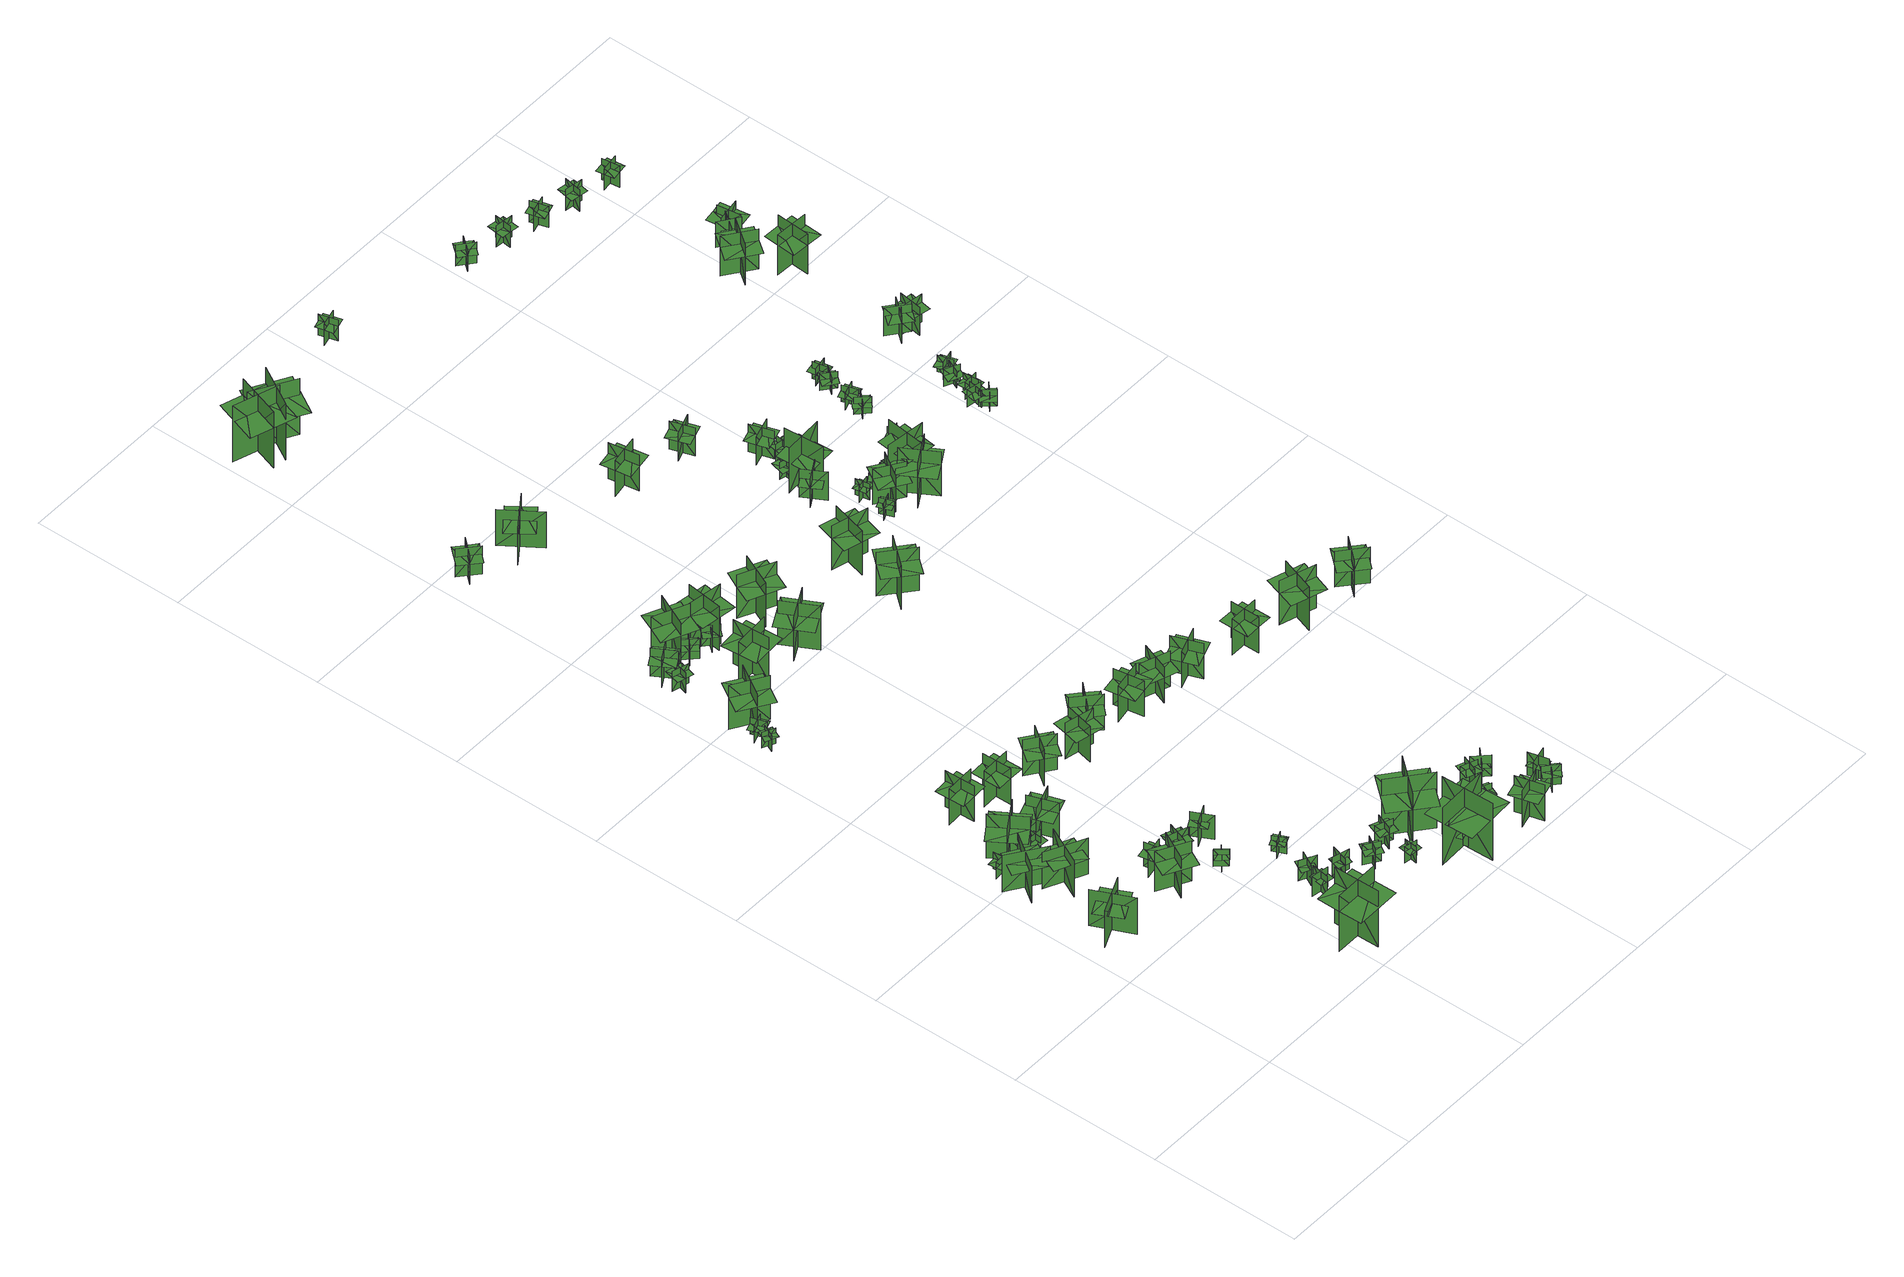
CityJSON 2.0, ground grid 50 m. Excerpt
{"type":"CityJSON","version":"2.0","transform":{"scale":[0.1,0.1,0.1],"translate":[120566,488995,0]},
"CityObjects":{
"tree1":{"type":"SolitaryVegetationObject","geometry":[{"type":"MultiSurface","lod":"1","boundaries":[[[0,1,2]],[[0,2,3]],[[4,5,6]],[[4,6,7]],[[8,9,10]],[[8,10,11]],[[8,11,12]],[[8,12,13]]]}]},
"tree2":{"type":"SolitaryVegetationObject","geometry":[{"type":"MultiSurface","lod":"1","boundaries":[[[14,15,16]],[[14,16,17]],[[18,19,20]],[[18,20,21]],[[22,23,24]],[[22,24,25]],[[22,25,26]],[[22,26,27]]]}]},
"tree3":{"type":"SolitaryVegetationObject","geometry":[{"type":"MultiSurface","lod":"1","boundaries":[[[28,29,30]],[[28,30,31]],[[32,33,34]],[[32,34,35]],[[36,37,38]],[[36,38,39]],[[36,39,40]],[[36,40,41]]]}]},
"tree4":{"type":"SolitaryVegetationObject","geometry":[{"type":"MultiSurface","lod":"1","boundaries":[[[42,43,44]],[[42,44,45]],[[46,47,48]],[[46,48,49]],[[50,51,52]],[[50,52,53]],[[50,53,54]],[[50,54,55]]]}]},
"tree5":{"type":"SolitaryVegetationObject","geometry":[{"type":"MultiSurface","lod":"1","boundaries":[[[56,57,58]],[[56,58,59]],[[60,61,62]],[[60,62,63]],[[64,65,66]],[[64,66,67]],[[64,67,68]],[[64,68,69]]]}]},
"tree6":{"type":"SolitaryVegetationObject","geometry":[{"type":"MultiSurface","lod":"1","boundaries":[[[70,71,72]],[[70,72,73]],[[74,75,76]],[[74,76,77]],[[78,79,80]],[[78,80,81]],[[78,81,82]],[[78,82,83]]]}]},
"tree7":{"type":"SolitaryVegetationObject","geometry":[{"type":"MultiSurface","lod":"1","boundaries":[[[84,85,86]],[[84,86,87]],[[88,89,90]],[[88,90,91]],[[92,93,94]],[[92,94,95]],[[92,95,96]],[[92,96,97]]]}]},
"tree8":{"type":"SolitaryVegetationObject","geometry":[{"type":"MultiSurface","lod":"1","boundaries":[[[98,99,100]],[[98,100,101]],[[102,103,104]],[[102,104,105]],[[106,107,108]],[[106,108,109]],[[106,109,110]],[[106,110,111]]]}]},
"tree9":{"type":"SolitaryVegetationObject","geometry":[{"type":"MultiSurface","lod":"1","boundaries":[[[112,113,114]],[[112,114,115]],[[116,117,118]],[[116,118,119]],[[120,121,122]],[[120,122,123]],[[120,123,124]],[[120,124,125]]]}]},
"tree10":{"type":"SolitaryVegetationObject","geometry":[{"type":"MultiSurface","lod":"1","boundaries":[[[126,127,128]],[[126,128,129]],[[130,131,132]],[[130,132,133]],[[134,135,136]],[[134,136,137]],[[134,137,138]],[[134,138,139]]]}]},
"tree11":{"type":"SolitaryVegetationObject","geometry":[{"type":"MultiSurface","lod":"1","boundaries":[[[140,141,142]],[[140,142,143]],[[144,145,146]],[[144,146,147]],[[148,149,150]],[[148,150,151]],[[148,151,152]],[[148,152,153]]]}]},
"tree12":{"type":"SolitaryVegetationObject","geometry":[{"type":"MultiSurface","lod":"1","boundaries":[[[154,155,156]],[[154,156,157]],[[158,159,160]],[[158,160,161]],[[162,163,164]],[[162,164,165]],[[162,165,166]],[[162,166,167]]]}]},
"tree13":{"type":"SolitaryVegetationObject","geometry":[{"type":"MultiSurface","lod":"1","boundaries":[[[168,169,170]],[[168,170,171]],[[172,173,174]],[[172,174,175]],[[176,177,178]],[[176,178,179]],[[176,179,180]],[[176,180,181]]]}]},
"tree14":{"type":"SolitaryVegetationObject","geometry":[{"type":"MultiSurface","lod":"1","boundaries":[[[182,183,184]],[[182,184,185]],[[186,187,188]],[[186,188,189]],[[190,191,192]],[[190,192,193]],[[190,193,194]],[[190,194,195]]]}]},
"tree15":{"type":"SolitaryVegetationObject","geometry":[{"type":"MultiSurface","lod":"1","boundaries":[[[196,197,198]],[[196,198,199]],[[200,201,202]],[[200,202,203]],[[204,205,206]],[[204,206,207]],[[204,207,208]],[[204,208,209]]]}]},
"tree16":{"type":"SolitaryVegetationObject","geometry":[{"type":"MultiSurface","lod":"1","boundaries":[[[210,211,212]],[[210,212,213]],[[214,215,216]],[[214,216,217]],[[218,219,220]],[[218,220,221]],[[218,221,222]],[[218,222,223]]]}]},
"tree17":{"type":"SolitaryVegetationObject","geometry":[{"type":"MultiSurface","lod":"1","boundaries":[[[224,225,226]],[[224,226,227]],[[228,229,230]],[[228,230,231]],[[232,233,234]],[[232,234,235]],[[232,235,236]],[[232,236,237]]]}]},
"tree18":{"type":"SolitaryVegetationObject","geometry":[{"type":"MultiSurface","lod":"1","boundaries":[[[238,239,240]],[[238,240,241]],[[242,243,244]],[[242,244,245]],[[246,247,248]],[[246,248,249]],[[246,249,250]],[[246,250,251]]]}]},
"tree19":{"type":"SolitaryVegetationObject","geometry":[{"type":"MultiSurface","lod":"1","boundaries":[[[252,253,254]],[[252,254,255]],[[256,257,258]],[[256,258,259]],[[260,261,262]],[[260,262,263]],[[260,263,264]],[[260,264,265]]]}]},
"tree20":{"type":"SolitaryVegetationObject","geometry":[{"type":"MultiSurface","lod":"1","boundaries":[[[266,267,268]],[[266,268,269]],[[270,271,272]],[[270,272,273]],[[274,275,276]],[[274,276,277]],[[274,277,278]],[[274,278,279]]]}]},
"tree21":{"type":"SolitaryVegetationObject","geometry":[{"type":"MultiSurface","lod":"1","boundaries":[[[280,281,282]],[[280,282,283]],[[284,285,286]],[[284,286,287]],[[288,289,290]],[[288,290,291]],[[288,291,292]],[[288,292,293]]]}]},
"tree22":{"type":"SolitaryVegetationObject","geometry":[{"type":"MultiSurface","lod":"1","boundaries":[[[294,295,296]],[[294,296,297]],[[298,299,300]],[[298,300,301]],[[302,303,304]],[[302,304,305]],[[302,305,306]],[[302,306,307]]]}]},
"tree23":{"type":"SolitaryVegetationObject","geometry":[{"type":"MultiSurface","lod":"1","boundaries":[[[308,309,310]],[[308,310,311]],[[312,313,314]],[[312,314,315]],[[316,317,318]],[[316,318,319]],[[316,319,320]],[[316,320,321]]]}]},
"tree24":{"type":"SolitaryVegetationObject","geometry":[{"type":"MultiSurface","lod":"1","boundaries":[[[322,323,324]],[[322,324,325]],[[326,327,328]],[[326,328,329]],[[330,331,332]],[[330,332,333]],[[330,333,334]],[[330,334,335]]]}]},
"tree25":{"type":"SolitaryVegetationObject","geometry":[{"type":"MultiSurface","lod":"1","boundaries":[[[336,337,338]],[[336,338,339]],[[340,341,342]],[[340,342,343]],[[344,345,346]],[[344,346,347]],[[344,347,348]],[[344,348,349]]]}]},
"tree26":{"type":"SolitaryVegetationObject","geometry":[{"type":"MultiSurface","lod":"1","boundaries":[[[350,351,352]],[[350,352,353]],[[354,355,356]],[[354,356,357]],[[358,359,360]],[[358,360,361]],[[358,361,362]],[[358,362,363]]]}]},
"tree27":{"type":"SolitaryVegetationObject","geometry":[{"type":"MultiSurface","lod":"1","boundaries":[[[364,365,366]],[[364,366,367]],[[368,369,370]],[[368,370,371]],[[372,373,374]],[[372,374,375]],[[372,375,376]],[[372,376,377]]]}]},
"tree28":{"type":"SolitaryVegetationObject","geometry":[{"type":"MultiSurface","lod":"1","boundaries":[[[378,379,380]],[[378,380,381]],[[382,383,384]],[[382,384,385]],[[386,387,388]],[[386,388,389]],[[386,389,390]],[[386,390,391]]]}]},
"tree29":{"type":"SolitaryVegetationObject","geometry":[{"type":"MultiSurface","lod":"1","boundaries":[[[392,393,394]],[[392,394,395]],[[396,397,398]],[[396,398,399]],[[400,401,402]],[[400,402,403]],[[400,403,404]],[[400,404,405]]]}]},
"tree30":{"type":"SolitaryVegetationObject","geometry":[{"type":"MultiSurface","lod":"1","boundaries":[[[406,407,408]],[[406,408,409]],[[410,411,412]],[[410,412,413]],[[414,415,416]],[[414,416,417]],[[414,417,418]],[[414,418,419]]]}]},
"tree31":{"type":"SolitaryVegetationObject","geometry":[{"type":"MultiSurface","lod":"1","boundaries":[[[420,421,422]],[[420,422,423]],[[424,425,426]],[[424,426,427]],[[428,429,430]],[[428,430,431]],[[428,431,432]],[[428,432,433]]]}]},
"tree32":{"type":"SolitaryVegetationObject","geometry":[{"type":"MultiSurface","lod":"1","boundaries":[[[434,435,436]],[[434,436,437]],[[438,439,440]],[[438,440,441]],[[442,443,444]],[[442,444,445]],[[442,445,446]],[[442,446,447]]]}]},
"tree33":{"type":"SolitaryVegetationObject","geometry":[{"type":"MultiSurface","lod":"1","boundaries":[[[448,449,450]],[[448,450,451]],[[452,453,454]],[[452,454,455]],[[456,457,458]],[[456,458,459]],[[456,459,460]],[[456,460,461]]]}]},
"tree34":{"type":"SolitaryVegetationObject","geometry":[{"type":"MultiSurface","lod":"1","boundaries":[[[462,463,464]],[[462,464,465]],[[466,467,468]],[[466,468,469]],[[470,471,472]],[[470,472,473]],[[470,473,474]],[[470,474,475]]]}]},
"tree35":{"type":"SolitaryVegetationObject","geometry":[{"type":"MultiSurface","lod":"1","boundaries":[[[476,477,478]],[[476,478,479]],[[480,481,482]],[[480,482,483]],[[484,485,486]],[[484,486,487]],[[484,487,488]],[[484,488,489]]]}]},
"tree36":{"type":"SolitaryVegetationObject","geometry":[{"type":"MultiSurface","lod":"1","boundaries":[[[490,491,492]],[[490,492,493]],[[494,495,496]],[[494,496,497]],[[498,499,500]],[[498,500,501]],[[498,501,502]],[[498,502,503]]]}]},
"tree37":{"type":"SolitaryVegetationObject","geometry":[{"type":"MultiSurface","lod":"1","boundaries":[[[504,505,506]],[[504,506,507]],[[508,509,510]],[[508,510,511]],[[512,513,514]],[[512,514,515]],[[512,515,516]],[[512,516,517]]]}]},
"tree38":{"type":"SolitaryVegetationObject","geometry":[{"type":"MultiSurface","lod":"1","boundaries":[[[518,519,520]],[[518,520,521]],[[522,523,524]],[[522,524,525]],[[526,527,528]],[[526,528,529]],[[526,529,530]],[[526,530,531]]]}]},
"tree39":{"type":"SolitaryVegetationObject","geometry":[{"type":"MultiSurface","lod":"1","boundaries":[[[532,533,534]],[[532,534,535]],[[536,537,538]],[[536,538,539]],[[540,541,542]],[[540,542,543]],[[540,544,545]],[[540,545,541]]]}]},
"tree40":{"type":"SolitaryVegetationObject","geometry":[{"type":"MultiSurface","lod":"1","boundaries":[[[546,547,548]],[[546,548,549]],[[550,551,552]],[[550,552,553]],[[554,555,556]],[[554,556,557]],[[554,557,558]],[[554,558,559]]]}]},
"tree41":{"type":"SolitaryVegetationObject","geometry":[{"type":"MultiSurface","lod":"1","boundaries":[[[560,561,562]],[[560,562,563]],[[564,565,566]],[[564,566,567]],[[568,569,570]],[[568,570,571]],[[568,571,572]],[[568,572,573]]]}]},
"tree42":{"type":"SolitaryVegetationObject","geometry":[{"type":"MultiSurface","lod":"1","boundaries":[[[574,575,576]],[[574,576,577]],[[578,579,580]],[[578,580,581]],[[582,583,584]],[[582,584,585]],[[582,586,587]],[[582,587,583]]]}]},
"tree43":{"type":"SolitaryVegetationObject","geometry":[{"type":"MultiSurface","lod":"1","boundaries":[[[588,589,590]],[[588,590,591]],[[592,593,594]],[[592,594,595]],[[596,597,598]],[[596,598,599]],[[596,599,600]],[[596,600,601]]]}]},
"tree44":{"type":"SolitaryVegetationObject","geometry":[{"type":"MultiSurface","lod":"1","boundaries":[[[602,603,604]],[[602,604,605]],[[606,607,608]],[[606,608,609]],[[610,611,612]],[[610,612,613]],[[610,613,614]],[[610,614,615]]]}]},
"tree45":{"type":"SolitaryVegetationObject","geometry":[{"type":"MultiSurface","lod":"1","boundaries":[[[616,617,618]],[[616,618,619]],[[620,621,622]],[[620,622,623]],[[624,625,626]],[[624,626,627]],[[624,627,628]],[[624,628,629]]]}]},
"tree46":{"type":"SolitaryVegetationObject","geometry":[{"type":"MultiSurface","lod":"1","boundaries":[[[630,631,632]],[[630,632,633]],[[634,635,636]],[[634,636,637]],[[638,639,640]],[[638,640,641]],[[638,641,642]],[[638,642,643]]]}]},
"tree47":{"type":"SolitaryVegetationObject","geometry":[{"type":"MultiSurface","lod":"1","boundaries":[[[644,645,646]],[[644,646,647]],[[648,649,650]],[[648,650,651]],[[652,653,654]],[[652,654,655]],[[652,655,656]],[[652,656,657]]]}]},
"tree48":{"type":"SolitaryVegetationObject","geometry":[{"type":"MultiSurface","lod":"1","boundaries":[[[658,659,660]],[[658,660,661]],[[662,663,664]],[[662,664,665]],[[666,667,668]],[[666,668,669]],[[666,669,670]],[[666,670,671]]]}]},
"tree49":{"type":"SolitaryVegetationObject","geometry":[{"type":"MultiSurface","lod":"1","boundaries":[[[672,673,674]],[[672,674,675]],[[676,677,678]],[[676,678,679]],[[680,681,682]],[[680,682,683]],[[680,683,684]],[[680,684,685]]]}]},
"tree50":{"type":"SolitaryVegetationObject","geometry":[{"type":"MultiSurface","lod":"1","boundaries":[[[686,687,688]],[[686,688,689]],[[690,691,692]],[[690,692,693]],[[694,695,696]],[[694,696,697]],[[694,697,698]],[[694,698,699]]]}]},
"tree51":{"type":"SolitaryVegetationObject","geometry":[{"type":"MultiSurface","lod":"1","boundaries":[[[700,701,702]],[[700,702,703]],[[704,705,706]],[[704,706,707]],[[708,709,710]],[[708,710,711]],[[708,711,712]],[[708,712,713]]]}]},
"tree52":{"type":"SolitaryVegetationObject","geometry":[{"type":"MultiSurface","lod":"1","boundaries":[[[714,715,716]],[[714,716,717]],[[718,719,720]],[[718,720,721]],[[722,723,724]],[[722,724,725]],[[722,725,726]],[[722,726,727]]]}]},
"tree53":{"type":"SolitaryVegetationObject","geometry":[{"type":"MultiSurface","lod":"1","boundaries":[[[728,729,730]],[[728,730,731]],[[732,733,734]],[[732,734,735]],[[736,737,738]],[[736,738,739]],[[736,739,740]],[[736,740,741]]]}]},
"tree54":{"type":"SolitaryVegetationObject","geometry":[{"type":"MultiSurface","lod":"1","boundaries":[[[742,743,744]],[[742,744,745]],[[746,747,748]],[[746,748,749]],[[750,751,752]],[[750,752,753]],[[750,753,754]],[[750,754,755]]]}]},
"tree55":{"type":"SolitaryVegetationObject","geometry":[{"type":"MultiSurface","lod":"1","boundaries":[[[756,757,758]],[[756,758,759]],[[760,761,762]],[[760,762,763]],[[764,765,766]],[[764,766,767]],[[764,767,768]],[[764,768,769]]]}]},
"tree56":{"type":"SolitaryVegetationObject","geometry":[{"type":"MultiSurface","lod":"1","boundaries":[[[770,771,772]],[[770,772,773]],[[774,775,776]],[[774,776,777]],[[778,779,780]],[[778,780,781]],[[778,781,782]],[[778,782,783]]]}]},
"tree57":{"type":"SolitaryVegetationObject","geometry":[{"type":"MultiSurface","lod":"1","boundaries":[[[784,785,786]],[[784,786,787]],[[788,789,790]],[[788,790,791]],[[792,793,794]],[[792,794,795]],[[792,795,796]],[[792,796,797]]]}]},
"tree58":{"type":"SolitaryVegetationObject","geometry":[{"type":"MultiSurface","lod":"1","boundaries":[[[798,799,800]],[[798,800,801]],[[802,803,804]],[[802,804,805]],[[806,807,808]],[[806,808,809]],[[806,809,810]],[[806,810,811]]]}]},
"tree59":{"type":"SolitaryVegetationObject","geometry":[{"type":"MultiSurface","lod":"1","boundaries":[[[812,813,814]],[[812,814,815]],[[816,817,818]],[[816,818,819]],[[820,821,822]],[[820,822,823]],[[820,823,824]],[[820,824,825]]]}]},
"tree60":{"type":"SolitaryVegetationObject","geometry":[{"type":"MultiSurface","lod":"1","boundaries":[[[826,827,828]],[[826,828,829]],[[830,831,832]],[[830,832,833]],[[834,835,836]],[[834,836,837]],[[834,837,838]],[[834,838,839]]]}]},
"tree61":{"type":"SolitaryVegetationObject","geometry":[{"type":"MultiSurface","lod":"1","boundaries":[[[840,841,842]],[[840,842,843]],[[844,845,846]],[[844,846,847]],[[848,849,850]],[[848,850,851]],[[848,851,852]],[[848,852,853]]]}]},
"tree62":{"type":"SolitaryVegetationObject","geometry":[{"type":"MultiSurface","lod":"1","boundaries":[[[854,855,856]],[[854,856,857]],[[858,859,860]],[[858,860,861]],[[862,863,864]],[[862,864,865]],[[862,865,866]],[[862,866,867]]]}]},
"tree63":{"type":"SolitaryVegetationObject","geometry":[{"type":"MultiSurface","lod":"1","boundaries":[[[868,869,870]],[[868,870,871]],[[872,873,874]],[[872,874,875]],[[876,877,878]],[[876,878,879]],[[876,879,880]],[[876,880,881]]]}]},
"tree64":{"type":"SolitaryVegetationObject","geometry":[{"type":"MultiSurface","lod":"1","boundaries":[[[882,883,884]],[[882,884,885]],[[886,887,888]],[[886,888,889]],[[890,891,892]],[[890,892,893]],[[890,893,894]],[[890,894,895]]]}]},
"tree65":{"type":"SolitaryVegetationObject","geometry":[{"type":"MultiSurface","lod":"1","boundaries":[[[896,897,898]],[[896,898,899]],[[900,901,902]],[[900,902,903]],[[904,905,906]],[[904,906,907]],[[904,907,908]],[[904,908,909]]]}]},
"tree66":{"type":"SolitaryVegetationObject","geometry":[{"type":"MultiSurface","lod":"1","boundaries":[[[910,911,912]],[[910,912,913]],[[914,915,916]],[[914,916,917]],[[918,919,920]],[[918,920,921]],[[918,922,923]],[[918,923,919]]]}]},
"tree67":{"type":"SolitaryVegetationObject","geometry":[{"type":"MultiSurface","lod":"1","boundaries":[[[924,925,926]],[[924,926,927]],[[928,929,930]],[[928,930,931]],[[932,933,934]],[[932,934,935]],[[932,935,936]],[[932,936,937]]]}]},
"tree68":{"type":"SolitaryVegetationObject","geometry":[{"type":"MultiSurface","lod":"1","boundaries":[[[938,939,940]],[[938,940,941]],[[942,943,944]],[[942,944,945]],[[946,947,948]],[[946,948,949]],[[946,949,950]],[[946,950,951]]]}]},
"tree69":{"type":"SolitaryVegetationObject","geometry":[{"type":"MultiSurface","lod":"1","boundaries":[[[952,953,954]],[[952,954,955]],[[956,957,958]],[[956,958,959]],[[960,961,962]],[[960,962,963]],[[960,963,964]],[[960,964,965]]]}]},
"tree70":{"type":"SolitaryVegetationObject","geometry":[{"type":"MultiSurface","lod":"1","boundaries":[[[966,967,968]],[[966,968,969]],[[970,971,972]],[[970,972,973]],[[974,975,976]],[[974,976,977]],[[974,977,978]],[[974,978,979]]]}]},
"tree71":{"type":"SolitaryVegetationObject","geometry":[{"type":"MultiSurface","lod":"1","boundaries":[[[980,981,982]],[[980,982,983]],[[984,985,986]],[[984,986,987]],[[988,989,990]],[[988,990,991]],[[988,991,992]],[[988,992,993]]]}]},
"tree72":{"type":"SolitaryVegetationObject","geometry":[{"type":"MultiSurface","lod":"1","boundaries":[[[994,995,996]],[[994,996,997]],[[998,999,1000]],[[998,1000,1001]],[[1002,1003,1004]],[[1002,1004,1005]],[[1002,1005,1006]],[[1002,1006,1007]]]}]},
"tree73":{"type":"SolitaryVegetationObject","geometry":[{"type":"MultiSurface","lod":"1","boundaries":[[[1008,1009,1010]],[[1008,1010,1011]],[[1012,1013,1014]],[[1012,1014,1015]],[[1016,1017,1018]],[[1016,1018,1019]],[[1016,1019,1020]],[[1016,1020,1021]]]}]},
"tree74":{"type":"SolitaryVegetationObject","geometry":[{"type":"MultiSurface","lod":"1","boundaries":[[[1022,1023,1024]],[[1022,1024,1025]],[[1026,1027,1028]],[[1026,1028,1029]],[[1030,1031,1032]],[[1030,1032,1033]],[[1030,1033,1034]],[[1030,1034,1035]]]}]},
"tree75":{"type":"SolitaryVegetationObject","geometry":[{"type":"MultiSurface","lod":"1","boundaries":[[[1036,1037,1038]],[[1036,1038,1039]],[[1040,1041,1042]],[[1040,1042,1043]],[[1044,1045,1046]],[[1044,1046,1047]],[[1044,1048,1049]],[[1044,1049,1045]]]}]},
"tree76":{"type":"SolitaryVegetationObject","geometry":[{"type":"MultiSurface","lod":"1","boundaries":[[[1050,1051,1052]],[[1050,1052,1053]],[[1054,1055,1056]],[[1054,1056,1057]],[[1058,1059,1060]],[[1058,1060,1061]],[[1058,1061,1062]],[[1058,1062,1063]]]}]},
"tree77":{"type":"SolitaryVegetationObject","geometry":[{"type":"MultiSurface","lod":"1","boundaries":[[[1064,1065,1066]],[[1064,1066,1067]],[[1068,1069,1070]],[[1068,1070,1071]],[[1072,1073,1074]],[[1072,1074,1075]],[[1072,1075,1076]],[[1072,1076,1077]]]}]},
"tree78":{"type":"SolitaryVegetationObject","geometry":[{"type":"MultiSurface","lod":"1","boundaries":[[[1078,1079,1080]],[[1078,1080,1081]],[[1082,1083,1084]],[[1082,1084,1085]],[[1086,1087,1088]],[[1086,1088,1089]],[[1086,1089,1090]],[[1086,1090,1091]]]}]},
"tree79":{"type":"SolitaryVegetationObject","geometry":[{"type":"MultiSurface","lod":"1","boundaries":[[[1092,1093,1094]],[[1092,1094,1095]],[[1096,1097,1098]],[[1096,1098,1099]],[[1100,1101,1102]],[[1100,1102,1103]],[[1100,1103,1104]],[[1100,1104,1105]]]}]},
"tree80":{"type":"SolitaryVegetationObject","geometry":[{"type":"MultiSurface","lod":"1","boundaries":[[[1106,1107,1108]],[[1106,1108,1109]],[[1110,1111,1112]],[[1110,1112,1113]],[[1114,1115,1116]],[[1114,1116,1117]],[[1114,1117,1118]],[[1114,1118,1119]]]}]},
"tree81":{"type":"SolitaryVegetationObject","geometry":[{"type":"MultiSurface","lod":"1","boundaries":[[[1120,1121,1122]],[[1120,1122,1123]],[[1124,1125,1126]],[[1124,1126,1127]],[[1128,1129,1130]],[[1128,1130,1131]],[[1128,1131,1132]],[[1128,1132,1133]]]}]},
"tree82":{"type":"SolitaryVegetationObject","geometry":[{"type":"MultiSurface","lod":"1","boundaries":[[[1134,1135,1136]],[[1134,1136,1137]],[[1138,1139,1140]],[[1138,1140,1141]],[[1142,1143,1144]],[[1142,1144,1145]],[[1142,1145,1146]],[[1142,1146,1147]]]}]},
"tree83":{"type":"SolitaryVegetationObject","geometry":[{"type":"MultiSurface","lod":"1","boundaries":[[[1148,1149,1150]],[[1148,1150,1151]],[[1152,1153,1154]],[[1152,1154,1155]],[[1156,1157,1158]],[[1156,1158,1159]],[[1156,1159,1160]],[[1156,1160,1161]]]}]},
"tree84":{"type":"SolitaryVegetationObject","geometry":[{"type":"MultiSurface","lod":"1","boundaries":[[[1162,1163,1164]],[[1162,1164,1165]],[[1166,1167,1168]],[[1166,1168,1169]],[[1170,1171,1172]],[[1170,1172,1173]],[[1170,1173,1174]],[[1170,1174,1175]]]}]},
"tree85":{"type":"SolitaryVegetationObject","geometry":[{"type":"MultiSurface","lod":"1","boundaries":[[[1176,1177,1178]],[[1176,1178,1179]],[[1180,1181,1182]],[[1180,1182,1183]],[[1184,1185,1186]],[[1184,1186,1187]],[[1184,1187,1188]],[[1184,1188,1189]]]}]},
"tree86":{"type":"SolitaryVegetationObject","geometry":[{"type":"MultiSurface","lod":"1","boundaries":[[[1190,1191,1192]],[[1190,1192,1193]],[[1194,1195,1196]],[[1194,1196,1197]],[[1198,1199,1200]],[[1198,1200,1201]],[[1198,1201,1202]],[[1198,1202,1203]]]}]},
"tree87":{"type":"SolitaryVegetationObject","geometry":[{"type":"MultiSurface","lod":"1","boundaries":[[[1204,1205,1206]],[[1204,1206,1207]],[[1208,1209,1210]],[[1208,1210,1211]],[[1212,1213,1214]],[[1212,1214,1215]],[[1212,1215,1216]],[[1212,1216,1217]]]}]},
"tree88":{"type":"SolitaryVegetationObject","geometry":[{"type":"MultiSurface","lod":"1","boundaries":[[[1218,1219,1220]],[[1218,1220,1221]],[[1222,1223,1224]],[[1222,1224,1225]],[[1226,1227,1228]],[[1226,1228,1229]],[[1226,1229,1230]],[[1226,1230,1231]]]}]},
"tree89":{"type":"SolitaryVegetationObject","geometry":[{"type":"MultiSurface","lod":"1","boundaries":[[[1232,1233,1234]],[[1232,1234,1235]],[[1236,1237,1238]],[[1236,1238,1239]],[[1240,1241,1242]],[[1240,1242,1243]],[[1240,1243,1244]],[[1240,1244,1245]]]}]},
"tree90":{"type":"SolitaryVegetationObject","geometry":[{"type":"MultiSurface","lod":"1","boundaries":[[[1246,1247,1248]],[[1246,1248,1249]],[[1250,1251,1252]],[[1250,1252,1253]],[[1254,1255,1256]],[[1254,1256,1257]],[[1254,1257,1258]],[[1254,1258,1259]]]}]},
"tree91":{"type":"SolitaryVegetationObject","geometry":[{"type":"MultiSurface","lod":"1","boundaries":[[[1260,1261,1262]],[[1260,1262,1263]],[[1264,1265,1266]],[[1264,1266,1267]],[[1268,1269,1270]],[[1268,1270,1271]],[[1268,1271,1272]],[[1268,1272,1273]]]}]},
"tree92":{"type":"SolitaryVegetationObject","geometry":[{"type":"MultiSurface","lod":"1","boundaries":[[[1274,1275,1276]],[[1274,1276,1277]],[[1278,1279,1280]],[[1278,1280,1281]],[[1282,1283,1284]],[[1282,1284,1285]],[[1282,1285,1286]],[[1282,1286,1287]]]}]},
"tree93":{"type":"SolitaryVegetationObject","geometry":[{"type":"MultiSurface","lod":"1","boundaries":[[[1288,1289,1290]],[[1288,1290,1291]],[[1292,1293,1294]],[[1292,1294,1295]],[[1296,1297,1298]],[[1296,1298,1299]],[[1296,1299,1300]],[[1296,1300,1301]]]}]},
"tree94":{"type":"SolitaryVegetationObject","geometry":[{"type":"MultiSurface","lod":"1","boundaries":[[[1302,1303,1304]],[[1302,1304,1305]],[[1306,1307,1308]],[[1306,1308,1309]],[[1310,1311,1312]],[[1310,1312,1313]],[[1310,1313,1314]],[[1310,1314,1315]]]}]},
"tree95":{"type":"SolitaryVegetationObject","geometry":[{"type":"MultiSurface","lod":"1","boundaries":[[[1316,1317,1318]],[[1316,1318,1319]],[[1320,1321,1322]],[[1320,1322,1323]],[[1324,1325,1326]],[[1324,1326,1327]],[[1324,1327,1328]],[[1324,1328,1329]]]}]},
"tree96":{"type":"SolitaryVegetationObject","geometry":[{"type":"MultiSurface","lod":"1","boundaries":[[[1330,1331,1332]],[[1330,1332,1333]],[[1334,1335,1336]],[[1334,1336,1337]],[[1338,1339,1340]],[[1338,1340,1341]],[[1338,1341,1342]],[[1338,1342,1343]]]}]},
"tree97":{"type":"SolitaryVegetationObject","geometry":[{"type":"MultiSurface","lod":"1","boundaries":[[[1344,1345,1346]],[[1344,1346,1347]],[[1348,1349,1350]],[[1348,1350,1351]],[[1352,1353,1354]],[[1352,1354,1355]],[[1352,1355,1356]],[[1352,1356,1357]]]}]},
"tree98":{"type":"SolitaryVegetationObject","geometry":[{"type":"MultiSurface","lod":"1","boundaries":[[[1358,1359,1360]],[[1358,1360,1361]],[[1362,1363,1364]],[[1362,1364,1365]],[[1366,1367,1368]],[[1366,1368,1369]],[[1366,1369,1370]],[[1366,1370,1371]]]}]}
},
"vertices":[
[189,697,12],[62,639,12],[62,639,152],[189,697,152],[101,729,12],[101,729,152],[159,602,152],[159,602,12],[178,692,115],[157,734,115],[59,684,115],[81,642,115],[102,601,115],[199,651,115],
[51,998,14],[166,920,14],[166,920,154],[51,998,154],[69,906,14],[69,906,154],[147,1021,154],[147,1021,14],[60,991,117],[36,951,117],[129,894,117],[153,933,117],[178,973,117],[85,1031,117],
[111,1023,16],[106,1074,16],[106,1074,80],[111,1023,80],[130,1047,16],[130,1047,80],[80,1042,80],[80,1042,16],[130,1047,58],[127,1074,58],[77,1069,58],[80,1042,58],[83,1015,58],[133,1020,58],
[132,920,13],[258,859,13],[258,859,153],[132,920,153],[163,831,13],[163,831,153],[224,957,153],[224,957,13],[142,914,116],[124,872,116],[225,828,116],[243,871,116],[261,914,116],[161,957,116],
[123,1038,6],[225,1105,6],[225,1105,175],[123,1038,175],[203,1022,6],[135,1123,6],[135,1123,175],[203,1022,175],[203,1022,127],[253,1055,127],[186,1157,127],[135,1123,127],[85,1089,127],[152,988,127],
[234,1009,16],[238,1059,16],[238,1059,81],[234,1009,81],[257,1029,16],[257,1029,81],[207,1033,81],[207,1033,16],[257,1029,58],[260,1056,58],[209,1061,58],[207,1033,58],[205,1006,58],[255,1002,58],
[342,594,21],[394,692,21],[394,692,175],[342,594,175],[412,615,21],[315,667,21],[315,667,175],[412,615,175],[412,615,132],[438,664,132],[340,716,132],[315,667,132],[289,618,132],[387,566,132],
[545,55,10],[543,210,10],[543,210,226],[545,55,226],[617,128,10],[462,127,10],[462,127,226],[617,128,226],[617,128,166],[616,206,166],[462,204,166],[462,127,166],[463,49,166],[618,51,166],
[219,1236,14],[215,1336,14],[215,1336,152],[219,1236,152],[265,1285,14],[165,1280,14],[165,1280,152],[265,1285,152],[265,1285,114],[263,1334,114],[163,1330,114],[165,1280,114],[167,1231,114],[267,1235,114],
[415,733,16],[350,720,16],[350,720,109],[415,733,109],[378,758,16],[391,693,16],[391,693,109],[378,758,109],[378,758,83],[346,752,83],[359,687,83],[391,693,83],[424,699,83],[411,764,83],
[281,1102,14],[315,1009,14],[315,1009,153],[281,1102,153],[253,1042,14],[346,1077,14],[346,1077,153],[253,1042,153],[253,1042,114],[270,995,114],[363,1030,114],[346,1077,114],[329,1124,114],[235,1089,114],
[99,1887,14],[80,1847,14],[80,1847,75],[99,1887,75],[72,1877,14],[111,1858,14],[111,1858,75],[72,1877,75],[72,1877,58],[62,1857,58],[102,1838,58],[111,1858,58],[121,1878,58],[81,1897,58],
[124,1924,13],[76,1907,13],[76,1907,77],[124,1924,77],[96,1937,13],[96,1937,77],[113,1890,77],[113,1890,13],[96,1937,55],[70,1928,55],[87,1880,55],[113,1890,55],[138,1899,55],[121,1946,55],
[439,722,17],[502,701,17],[502,701,109],[439,722,109],[458,682,17],[479,745,17],[479,745,109],[458,682,109],[458,682,83],[490,671,83],[511,734,83],[479,745,83],[448,755,83],[427,693,83],
[526,573,19],[497,607,19],[497,607,81],[526,573,81],[528,603,19],[494,574,19],[494,574,81],[528,603,81],[528,603,64],[514,620,64],[480,591,64],[494,574,64],[509,557,64],[543,586,64],
[604,287,19],[613,344,19],[613,344,96],[604,287,96],[634,309,19],[634,309,96],[577,318,96],[577,318,19],[634,309,72],[638,333,72],[592,340,72],[588,316,72],[585,292,72],[630,285,72],
[381,1253,15],[281,1251,15],[281,1251,153],[381,1253,153],[333,1299,15],[335,1200,15],[335,1200,153],[333,1299,153],[333,1299,115],[284,1298,115],[285,1199,115],[335,1200,115],[385,1200,115],[383,1300,115],
[99,1915,11],[163,2018,11],[163,2018,180],[99,1915,180],[178,1933,11],[75,1997,11],[75,1997,180],[178,1933,180],[178,1933,133],[210,1984,133],[107,2049,133],[75,1997,133],[43,1945,133],[146,1881,133],
[636,399,20],[609,347,20],[609,347,98],[636,399,98],[600,387,20],[600,387,97],[652,361,98],[652,361,20],[600,387,73],[589,365,73],[631,344,73],[642,366,73],[653,388,73],[611,409,73],
[593,720,19],[531,689,19],[531,689,112],[593,720,112],[550,734,19],[550,734,112],[582,672,112],[582,672,19],[550,734,82],[524,721,82],[550,671,82],[576,684,82],[602,698,82],[576,747,82],
[94,2214,10],[147,2200,10],[147,2200,87],[94,2214,87],[112,2182,10],[126,2236,10],[126,2236,87],[112,2182,87],[112,2182,65],[139,2175,65],[153,2229,65],[126,2236,65],[99,2243,65],[86,2189,65],
[670,323,21],[726,307,21],[726,307,98],[670,323,98],[688,290,21],[688,290,98],[705,346,98],[705,346,21],[688,290,74],[711,284,74],[725,328,74],[701,335,74],[678,342,74],[665,297,74],
[149,2284,14],[83,2244,14],[83,2244,122],[149,2284,122],[99,2297,14],[139,2230,14],[139,2230,122],[99,2297,122],[99,2297,92],[66,2277,92],[105,2210,92],[139,2230,92],[172,2250,92],[133,2316,92],
[672,510,20],[632,491,20],[632,491,81],[672,510,81],[645,520,20],[664,480,20],[664,480,81],[645,520,81],[645,520,64],[625,511,64],[644,471,64],[664,480,64],[684,490,64],[665,530,64],
[511,1257,14],[452,1176,14],[452,1176,153],[511,1257,153],[445,1247,14],[525,1188,14],[525,1188,153],[445,1247,153],[445,1247,114],[416,1207,114],[496,1148,114],[525,1188,114],[555,1228,114],[475,1287,114],
[770,251,22],[800,297,22],[800,297,99],[770,251,99],[806,258,22],[760,289,22],[760,289,99],[806,258,99],[806,258,78],[821,282,78],[775,312,78],[760,289,78],[745,265,78],[791,235,78],
[183,2257,12],[234,2368,12],[234,2368,181],[183,2257,181],[259,2285,12],[149,2335,12],[149,2335,181],[259,2285,181],[259,2285,134],[285,2340,134],[174,2391,134],[149,2335,134],[123,2280,134],[234,2230,134],
[205,2279,8],[244,2240,8],[244,2240,85],[205,2279,85],[204,2243,8],[244,2281,8],[244,2281,85],[204,2243,85],[204,2243,63],[224,2223,63],[263,2261,63],[244,2281,63],[225,2301,63],[185,2262,63],
[290,2029,15],[282,2151,15],[282,2151,185],[290,2029,185],[344,2090,15],[222,2081,15],[222,2081,185],[344,2090,185],[344,2090,137],[340,2151,137],[218,2142,137],[222,2081,137],[227,2021,137],[348,2029,137],
[859,177,25],[865,221,25],[865,221,86],[859,177,86],[882,194,25],[839,201,25],[839,201,86],[882,194,86],[882,194,69],[886,216,69],[842,223,69],[839,201,69],[835,179,69],[879,173,69],
[856,270,23],[876,325,23],[876,325,105],[856,270,105],[892,286,23],[836,306,23],[836,306,105],[892,286,105],[892,286,82],[902,314,82],[846,334,82],[836,306,82],[826,279,82],[882,258,82],
[61,2966,14],[119,2916,14],[119,2916,122],[61,2966,122],[64,2915,14],[115,2973,14],[115,2973,122],[64,2915,122],[64,2915,92],[93,2889,92],[144,2948,92],[115,2973,92],[85,2999,92],[35,2940,92],
[316,2267,13],[281,2225,13],[281,2225,90],[316,2267,90],[280,2264,13],[322,2228,13],[322,2228,90],[280,2264,90],[280,2264,68],[262,2243,68],[304,2207,68],[322,2228,68],[340,2249,68],[297,2285,68],
[628,1234,14],[606,1137,14],[606,1137,152],[628,1234,152],[572,1199,14],[669,1177,14],[669,1177,152],[572,1199,152],[572,1199,113],[561,1150,113],[658,1129,114],[669,1177,114],[680,1226,114],[583,1248,113],
[317,2336,11],[300,2216,11],[300,2216,181],[317,2336,181],[252,2288,11],[372,2271,11],[372,2271,181],[252,2288,181],[252,2288,133],[243,2228,133],[364,2210,133],[372,2271,133],[381,2331,133],[261,2348,133],
[889,324,18],[1008,225,18],[1008,225,234],[889,324,234],[898,221,18],[997,340,18],[997,340,234],[898,221,234],[898,221,173],[957,171,173],[1057,290,173],[997,340,173],[937,389,173],[838,270,173],
[904,119,19],[1080,125,19],[1080,125,239],[904,119,239],[1006,23,19],[1000,199,19],[1000,199,239],[1006,23,239],[915,107,168],[919,25,168],[1095,34,168],[1091,116,168],[1087,197,168],[911,188,168],
[1028,146,24],[964,126,24],[964,126,107],[1028,146,107],[981,171,24],[1001,107,24],[1001,107,107],[981,171,107],[1023,149,80],[1013,179,80],[950,157,80],[959,128,80],[969,99,80],[1033,120,80],
[1018,159,24],[1001,115,24],[1001,115,103],[1018,159,103],[985,145,24],[1029,127,24],[1029,127,103],[985,145,103],[985,145,77],[1029,127,77],[1038,152,77],[994,169,77],[975,120,77],[1020,103,77],
[654,1253,18],[727,1185,18],[727,1185,157],[654,1253,157],[656,1186,18],[724,1260,18],[724,1260,157],[656,1186,157],[656,1186,118],[693,1153,118],[760,1226,118],[724,1260,118],[687,1293,118],[620,1220,118],
[419,2103,16],[477,1996,16],[477,1996,185],[419,2103,185],[395,2026,16],[502,2084,16],[502,2084,185],[395,2026,185],[395,2026,137],[424,1972,137],[531,2030,137],[502,2084,137],[473,2137,137],[366,2079,137],
[960,355,21],[1008,357,21],[1008,357,99],[960,355,99],[987,330,21],[985,378,21],[985,378,99],[987,330,99],[987,330,74],[985,378,74],[960,377,74],[961,330,74],[1013,331,74],[1011,378,74],
[324,2944,12],[210,2864,12],[210,2864,152],[324,2944,152],[231,2960,12],[231,2960,152],[312,2845,152],[312,2845,12],[314,2937,115],[286,2974,115],[199,2908,115],[227,2871,115],[256,2834,115],[342,2900,115],
[508,2287,9],[457,2177,9],[457,2177,178],[508,2287,178],[432,2260,9],[542,2208,9],[542,2208,178],[432,2260,178],[432,2260,131],[406,2204,131],[517,2153,131],[542,2208,131],[568,2264,131],[458,2315,131],
[877,1195,15],[779,1178,15],[779,1178,153],[877,1195,153],[823,1233,15],[841,1135,15],[841,1135,153],[823,1233,153],[823,1233,115],[774,1225,115],[791,1127,115],[841,1135,115],[890,1144,115],[872,1242,115],
[168,3681,20],[21,3729,20],[21,3729,236],[168,3681,236],[122,3774,20],[74,3626,20],[74,3626,236],[122,3774,236],[122,3774,175],[48,3797,175],[0,3650,175],[74,3626,175],[148,3602,175],[195,3750,175],
[1180,168,21],[1129,190,21],[1129,190,98],[1180,168,98],[1166,203,21],[1145,152,21],[1145,152,98],[1166,203,98],[1166,203,77],[1141,213,77],[1120,162,77],[1145,152,77],[1171,141,77],[1192,192,77],
[1165,47,14],[1254,71,14],[1254,71,153],[1165,47,153],[1223,14,14],[1199,103,14],[1199,103,153],[1223,14,153],[1223,14,117],[1266,26,117],[1242,115,117],[1199,103,117],[1156,91,117],[1180,2,117],
[223,3655,20],[89,3733,20],[89,3733,236],[223,3655,236],[197,3755,20],[120,3621,20],[120,3621,236],[197,3755,236],[197,3755,175],[130,3794,175],[53,3660,175],[120,3621,175],[187,3582,175],[264,3716,175],
[919,1128,14],[952,1222,14],[952,1222,152],[919,1128,152],[979,1156,14],[885,1189,14],[885,1189,152],[979,1156,152],[979,1156,113],[995,1203,113],[901,1236,113],[885,1189,113],[869,1142,113],[963,1109,113],
[1274,63,10],[1243,108,10],[1243,108,93],[1274,63,93],[1281,103,10],[1236,71,10],[1236,71,93],[1281,103,93],[1281,103,71],[1266,124,71],[1221,93,71],[1236,71,71],[1251,50,71],[1296,81,71],
[1233,263,15],[1181,283,15],[1181,283,91],[1233,263,91],[1218,297,15],[1198,245,15],[1198,245,91],[1218,297,91],[1218,297,70],[1192,307,70],[1173,255,70],[1198,245,70],[1224,236,70],[1244,287,70],
[1268,240,14],[1225,284,14],[1225,284,96],[1268,240,96],[1268,283,14],[1224,240,14],[1224,240,96],[1268,283,96],[1263,278,65],[1245,297,65],[1214,266,65],[1232,248,65],[1250,230,65],[1281,260,65],
[1356,107,20],[1319,66,20],[1319,66,97],[1356,107,97],[1319,105,20],[1360,68,20],[1360,68,97],[1319,105,97],[1319,105,75],[1300,85,75],[1341,48,75],[1360,68,75],[1379,89,75],[1338,126,75],
[1351,103,15],[1334,167,15],[1334,167,102],[1351,103,102],[1374,143,15],[1311,127,15],[1311,127,102],[1374,143,102],[1367,142,69],[1360,168,69],[1315,157,69],[1322,130,69],[1329,104,69],[1374,115,69],
[826,2024,10],[747,1930,10],[747,1930,179],[826,2024,179],[745,2017,10],[838,1939,10],[838,1939,179],[745,2017,179],[745,2017,132],[706,1970,132],[799,1892,132],[838,1939,132],[877,1985,132],[784,2064,132],
[1062,1104,13],[1027,1197,13],[1027,1197,151],[1062,1104,151],[1090,1164,13],[997,1129,13],[997,1129,151],[1090,1164,151],[1090,1164,112],[1072,1211,112],[979,1176,112],[997,1129,112],[1014,1083,112],[1107,1118,112],
[815,2217,13],[784,2099,13],[784,2099,183],[815,2217,183],[745,2177,13],[863,2145,13],[863,2145,183],[745,2177,183],[745,2177,135],[729,2118,135],[847,2086,135],[863,2145,135],[878,2204,135],[761,2235,135],
[649,2788,14],[633,2886,14],[633,2886,153],[649,2788,153],[688,2842,14],[590,2826,14],[590,2826,153],[688,2842,153],[688,2842,114],[680,2891,114],[582,2875,114],[590,2826,114],[598,2777,114],[696,2792,114],
[1285,1103,13],[1186,1103,13],[1186,1103,152],[1285,1103,152],[1238,1150,13],[1239,1051,13],[1239,1051,152],[1238,1150,152],[1238,1150,113],[1189,1150,113],[1189,1051,113],[1239,1051,113],[1289,1051,113],[1288,1151,113],
[906,2425,21],[947,2355,21],[947,2355,130],[906,2425,130],[893,2375,21],[893,2375,130],[963,2416,130],[963,2416,21],[893,2375,96],[910,2346,96],[966,2379,96],[949,2408,96],[932,2437,96],[876,2404,96],
[1004,2220,10],[1021,2179,10],[1021,2179,72],[1004,2220,72],[992,2193,10],[1033,2210,10],[1033,2210,72],[992,2193,72],[992,2193,54],[1001,2172,54],[1042,2189,54],[1033,2210,54],[1025,2230,54],[984,2213,54],
[811,2780,14],[884,2806,14],[884,2806,122],[811,2780,122],[857,2757,14],[832,2830,14],[832,2830,122],[857,2757,122],[857,2757,92],[894,2770,92],[868,2843,92],[832,2830,92],[795,2818,92],[821,2745,92],
[929,2514,18],[978,2501,18],[978,2501,83],[929,2514,83],[945,2487,18],[945,2487,83],[957,2536,83],[957,2536,18],[945,2487,60],[971,2480,60],[984,2529,60],[957,2536,60],[931,2543,60],[918,2494,60],
[1024,2269,18],[1015,2313,18],[1015,2313,80],[1024,2269,80],[1041,2294,18],[997,2285,18],[997,2285,80],[1041,2294,80],[1041,2294,62],[1036,2315,62],[993,2306,62],[997,2285,62],[1002,2263,62],[1045,2272,62],
[962,2525,13],[971,2393,13],[971,2393,185],[962,2525,185],[908,2462,13],[908,2462,185],[1040,2471,185],[1040,2471,13],[967,2517,119],[975,2402,119],[1029,2405,119],[1021,2521,119],[912,2513,119],[920,2398,119],
[574,3805,25],[558,3862,25],[558,3862,107],[574,3805,107],[594,3839,25],[537,3824,25],[537,3824,107],[594,3839,107],[594,3839,84],[586,3868,84],[529,3852,84],[537,3824,84],[544,3795,84],[601,3811,84],
[1037,2187,12],[1092,2271,12],[1092,2271,150],[1037,2187,150],[1102,2201,12],[1019,2255,12],[1019,2255,150],[1102,2201,150],[1102,2201,112],[1129,2243,112],[1046,2297,112],[1019,2255,112],[992,2213,112],[1075,2159,112],
[1435,1116,13],[1397,1000,13],[1397,1000,182],[1435,1116,182],[1362,1079,13],[1478,1042,13],[1478,1042,182],[1362,1079,182],[1362,1079,135],[1344,1021,135],[1459,984,135],[1478,1042,135],[1497,1100,135],[1381,1137,135],
[982,2577,19],[959,2651,19],[959,2651,126],[982,2577,126],[1006,2623,19],[932,2600,19],[932,2600,126],[1006,2623,126],[1006,2623,96],[995,2660,96],[921,2637,96],[932,2600,96],[944,2563,96],[1018,2586,96],
[1058,2299,16],[1088,2253,16],[1088,2253,93],[1058,2299,93],[1050,2263,16],[1096,2293,16],[1096,2293,93],[1050,2263,93],[1050,2263,71],[1066,2240,71],[1112,2270,71],[1096,2293,71],[1081,2316,71],[1035,2286,71],
[996,2581,19],[989,2527,19],[989,2527,96],[996,2581,96],[967,2559,19],[1022,2552,19],[1022,2552,96],[967,2559,96],[967,2559,74],[963,2532,74],[1018,2524,74],[1022,2552,74],[1025,2579,74],[971,2587,74],
[1089,2151,11],[1193,2213,11],[1193,2213,180],[1089,2151,180],[1167,2130,11],[1105,2235,11],[1105,2235,180],[1167,2130,180],[1167,2130,133],[1219,2161,133],[1158,2266,133],[1105,2235,133],[1053,2204,133],[1114,2099,133],
[1133,2246,17],[1105,2294,17],[1105,2294,94],[1133,2246,94],[1142,2282,17],[1094,2254,17],[1094,2254,94],[1142,2282,94],[1142,2282,73],[1129,2306,73],[1081,2279,73],[1094,2254,73],[1108,2230,73],[1156,2258,73],
[1172,2323,12],[1157,2193,12],[1157,2193,184],[1172,2323,184],[1092,2258,12],[1221,2243,12],[1221,2243,184],[1092,2258,184],[1171,2312,140],[1157,2193,140],[1208,2188,140],[1222,2306,140],[1120,2317,140],[1106,2199,140],
[1573,1053,16],[1648,988,16],[1648,988,154],[1573,1053,154],[1577,986,16],[1642,1062,16],[1642,1062,154],[1577,986,154],[1577,986,116],[1615,954,116],[1680,1029,116],[1642,1062,116],[1604,1094,116],[1540,1019,116],
[1260,2322,17],[1220,2303,17],[1220,2303,79],[1260,2322,79],[1232,2332,17],[1251,2292,17],[1251,2292,79],[1232,2332,79],[1232,2332,61],[1212,2323,61],[1231,2283,61],[1251,2292,61],[1271,2302,61],[1252,2342,61],
[1259,2364,16],[1212,2346,16],[1212,2346,81],[1259,2364,81],[1231,2376,16],[1231,2376,81],[1249,2329,81],[1249,2329,16],[1231,2376,58],[1206,2367,58],[1224,2320,58],[1249,2329,58],[1275,2339,58],[1256,2386,58],
[1260,2519,18],[1296,2484,18],[1296,2484,82],[1260,2519,82],[1261,2488,18],[1261,2488,82],[1295,2525,82],[1295,2525,18],[1261,2488,60],[1280,2469,60],[1315,2506,60],[1295,2525,60],[1276,2543,60],[1241,2507,60],
[1304,2563,20],[1256,2547,20],[1256,2547,84],[1304,2563,84],[1276,2577,20],[1276,2577,84],[1292,2529,84],[1292,2529,20],[1276,2577,62],[1250,2568,62],[1266,2520,62],[1292,2529,62],[1318,2537,62],[1302,2585,62],
[1281,2616,19],[1312,2656,19],[1312,2656,83],[1281,2616,83],[1312,2620,19],[1312,2620,83],[1272,2651,83],[1272,2651,19],[1312,2620,61],[1328,2642,61],[1288,2673,61],[1272,2651,61],[1255,2629,61],[1295,2599,61],
[1299,2700,16],[1309,2650,16],[1309,2650,81],[1299,2700,81],[1282,2674,16],[1282,2674,81],[1332,2684,81],[1332,2684,16],[1282,2674,58],[1287,2647,58],[1337,2657,58],[1332,2684,58],[1326,2711,58],[1277,2701,58],
[1017,3746,19],[1063,3709,19],[1063,3709,101],[1017,3746,101],[1021,3707,19],[1058,3753,19],[1058,3753,101],[1021,3707,101],[1021,3707,78],[1044,3688,78],[1081,3734,78],[1058,3753,78],[1035,3771,78],[998,3725,78],
[1532,2287,17],[1482,2295,17],[1482,2295,82],[1532,2287,82],[1514,2312,17],[1514,2312,82],[1506,2262,82],[1506,2262,17],[1514,2312,59],[1487,2317,59],[1479,2267,59],[1506,2262,59],[1533,2258,59],[1541,2308,59],
[1508,2236,16],[1545,2270,16],[1545,2270,81],[1508,2236,81],[1538,2234,16],[1538,2234,81],[1504,2272,81],[1504,2272,16],[1538,2234,58],[1559,2253,58],[1525,2290,58],[1504,2272,58],[1484,2253,58],[1518,2216,58],
[1532,2297,18],[1529,2348,18],[1529,2348,82],[1532,2297,82],[1552,2321,18],[1552,2321,82],[1502,2318,82],[1502,2318,18],[1552,2321,60],[1551,2348,60],[1500,2345,60],[1502,2318,60],[1503,2290,60],[1554,2293,60],
[1522,2365,17],[1543,2411,17],[1543,2411,82],[1522,2365,82],[1551,2376,17],[1551,2376,82],[1505,2397,82],[1505,2397,17],[1551,2376,59],[1562,2401,59],[1516,2422,59],[1505,2397,59],[1493,2372,59],[1539,2351,59],
[1526,2416,17],[1574,2429,17],[1574,2429,81],[1526,2416,81],[1553,2401,17],[1553,2401,81],[1539,2449,81],[1539,2449,17],[1553,2401,59],[1579,2408,59],[1565,2457,59],[1539,2449,59],[1513,2442,59],[1526,2393,59],
[1142,3704,24],[1201,3697,24],[1201,3697,106],[1142,3704,106],[1166,3673,24],[1173,3731,24],[1173,3731,106],[1166,3673,106],[1166,3673,83],[1196,3669,83],[1203,3728,83],[1173,3731,83],[1144,3735,83],[1137,3676,83],
[1611,2600,24],[1550,2649,24],[1550,2649,131],[1611,2600,131],[1605,2652,24],[1557,2591,24],[1557,2591,131],[1605,2652,131],[1605,2652,101],[1575,2676,101],[1527,2615,101],[1557,2591,101],[1587,2567,101],[1636,2627,101],
[1311,3677,26],[1255,3661,26],[1255,3661,108],[1311,3677,108],[1277,3696,26],[1293,3640,26],[1293,3640,108],[1277,3696,108],[1277,3696,85],[1249,3688,85],[1265,3631,85],[1293,3640,85],[1322,3648,85],[1305,3705,85],
[1587,2618,19],[1664,2606,19],[1664,2606,127],[1587,2618,127],[1618,2576,19],[1629,2653,19],[1629,2653,127],[1618,2576,127],[1618,2576,97],[1656,2570,97],[1668,2647,97],[1629,2653,97],[1591,2658,97],[1580,2582,97],
[1469,3080,17],[1535,3169,17],[1535,3169,171],[1469,3080,171],[1542,3090,17],[1453,3156,17],[1453,3156,171],[1542,3090,171],[1542,3090,128],[1575,3135,128],[1486,3201,128],[1453,3156,128],[1420,3112,128],[1509,3046,128],
[1375,3646,26],[1434,3637,26],[1434,3637,108],[1375,3646,108],[1398,3614,26],[1408,3673,26],[1408,3673,108],[1398,3614,108],[1398,3614,85],[1427,3610,85],[1437,3668,85],[1408,3673,85],[1379,3677,85],[1369,3619,85],
[1536,3182,23],[1579,3241,23],[1579,3241,121],[1536,3182,121],[1588,3190,23],[1528,3233,23],[1528,3233,121],[1588,3190,121],[1581,3195,84],[1599,3219,84],[1557,3250,84],[1539,3225,84],[1521,3201,84],[1563,3170,84],
[1667,3028,17],[1557,3035,17],[1557,3035,171],[1667,3028,171],[1619,3084,17],[1612,2973,17],[1612,2973,171],[1619,3084,171],[1619,3084,128],[1563,3087,128],[1557,2977,128],[1612,2973,128],[1667,2970,128],[1674,3080,128],
[1559,3239,15],[1559,3239,108],[1638,3252,108],[1638,3252,15],[1592,3283,15],[1592,3283,108],[1603,3206,108],[1603,3206,15],[1590,3294,78],[1550,3288,78],[1565,3193,78],[1604,3199,78],[1644,3205,78],[1630,3300,78],
[1565,3623,26],[1506,3615,26],[1506,3615,108],[1565,3623,108],[1534,3647,26],[1542,3588,26],[1542,3588,108],[1534,3647,108],[1534,3647,85],[1504,3643,85],[1512,3584,85],[1542,3588,85],[1571,3592,85],[1563,3651,85]
]}
